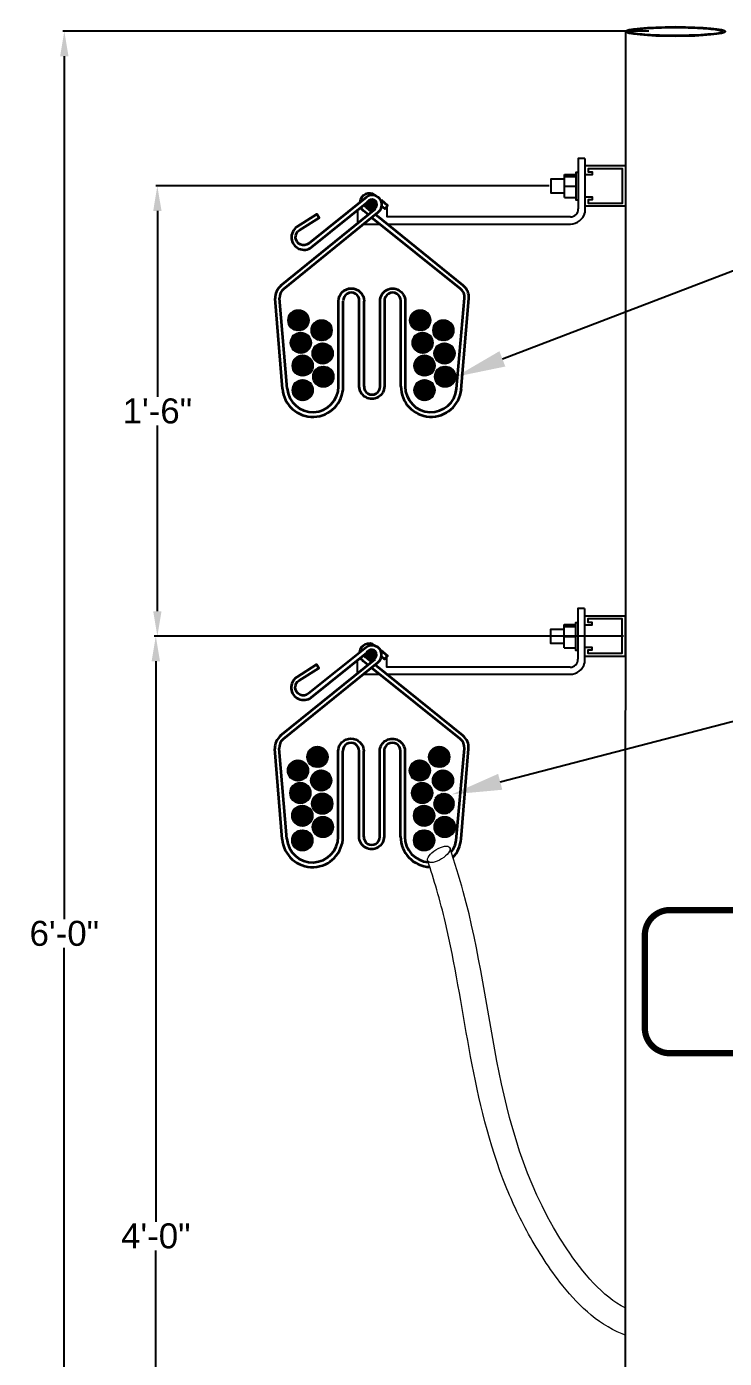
# Model space of a CAD drawing. Header units: feet. Extents: x -17 to 1389, y -162 to 787.
# Drawn here: x 1211.2 to 1239.1, y 112.7 to 166 of the extents above; entities that cross this region are included whole.
import ezdxf
from ezdxf import colors
from ezdxf.entities.mleader import LeaderData, LeaderLine
from ezdxf.math import Vec2, Vec3

# ---------------------------------------------------------------- set-up
doc = ezdxf.new("R2010")
doc.units = ezdxf.units.FT
doc.header["$MEASUREMENT"] = 0
doc.linetypes.add('PHANTOM', pattern=[2.5, 1.25, -0.25, 0.25, -0.25, 0.25, -0.25])
doc.linetypes.add('PHANTOM2', pattern=[1.25, 0.625, -0.125, 0.125, -0.125, 0.125, -0.125])
for name, color, linetype in [('DC Homerun', 8, 'Continuous'), ('E-DETL-CAB', 1, 'Continuous'), ('E-DETL-LINE', 153, 'PHANTOM'), ('G-ANNO-DIMS', 1, 'Continuous'), ('G-ANNO-TEXT', 1, 'Continuous'), ('PDF2_Geometry', 7, 'Continuous'), ('S-BEAM', 7, 'Continuous'), ('S-STEL-ANGL', 3, 'Continuous'), ('XREF', 7, 'Continuous')]:
    doc.layers.add(name, color=color, linetype=linetype)
doc.styles.add('NEI-A', font='arial.ttf')
doc.dimstyles.new('NEI-A', dxfattribs={"dimtxt": 0.1, "dimasz": 0.125, "dimexe": 0.0625, "dimexo": 0.0625, "dimgap": 0.0625, "dimtad": 0, "dimtih": 1, "dimtoh": 1, "dimdec": 4, "dimzin": 3, "dimdsep": 46, "dimlunit": 4, "dimtxsty": 'NEI-A', "dimcen": 0, "dimadec": 0, "dimazin": 0, "dimtfac": 0.75, "dimtdec": 4, "dimtofl": 0, "dimtmove": 0, "dimatfit": 3, "dimfxl": 1, "dimfrac": 1, "dimtolj": 1, "dimtzin": 0, "dimarcsym": 0})

# ---------------------------------------------------------------- blocks, each defined once
blk = doc.blocks.new('CAB 9000 HANGER')
at = {"layer": 'E-DETL-CAB', "lineweight": 35}
for points in [[(-3.515, -3.08), (0.265, -0.019, 1.000528), (-0.208, 0.586), (-2.513, -1.266, -1.058736), (-2.891, -0.737), (-2.098, -0.246), (-2.192, -0.094), (-2.986, -0.605)], [(-0.132, -0.113), (-0.321, 0.038, -0.113932), (-0.436, 0.185)], [(-3.379, -7.07, 0.958405), (-1.323, -6.992), (-1.323, -3.571, -0.992275), (-0.302, -3.571)], [(-0.302, -6.982, 1.030257), (0.34, -6.992), (0.34, -3.571, -1.0024), (1.342, -3.571), (1.342, -6.992, 0.948405), (3.401, -7.086)], [(-3.567, -7.086, 0.958405), (-1.134, -6.992), (-1.134, -3.571)], [(1.172, -6.992), (1.172, -3.567, 1.014777), (0.51, -3.571), (0.51, -6.982, -1), (-0.491, -6.992), (-0.491, -3.571, 1.044793), (-1.134, -3.567)]]:
    blk.add_lwpolyline(points, format="xyb", dxfattribs=at)
for points in [[(-3.628, -2.948), (0.151, 0.113)], [(-2.4, -1.417), (-0.094, 0.435)], [(0, 0), (-0.208, 0.17)], [(0.208, 0.359), (0.076, 0.472)], [(0.378, 0.472), (0.642, 0.246), (0.529, 0.113), (0.416, 0.208)], [(3.553, -3.08), (0, -0.227)], [(3.666, -2.948), (0.151, -0.113)], [(-3.567, -7.086), (-3.855, -3.477)], [(-3.379, -7.07), (-3.685, -3.458)], [(-0.302, -6.992), (-0.302, -3.571)], [(3.401, -7.086), (3.723, -3.458)], [(3.59, -7.105), (3.893, -3.477)]]:
    blk.add_lwpolyline(points, dxfattribs=at)
at = {"layer": 'E-DETL-CAB', "lineweight": 25}
blk.add_lwpolyline([(0.227, 0.246), (0.208, 0.246)], dxfattribs=at)
at = {"layer": 'E-DETL-CAB', "lineweight": 40}
blk.add_circle((-0.009, 0.274), 0.198, dxfattribs=at)
at = {"layer": 'E-DETL-CAB', "lineweight": 35}
for centre, radius, start, end in [((-0.085, 0.35), 0.387, 54.8108, 174.0289), ((-0.104, 0.35), 0.198, 193.1562, 231.1358), ((0.009, 0.293), 0.198, 308.8531, 128.8477), ((-2.705, -1.02), 0.501, 124.0556, 307.5223), ((-3.211, -3.445), 0.645, 129.5318, 182.8494), ((-3.213, -3.443), 0.472, 129.7123, 181.8322), ((3.297, -3.423), 0.427, 355.4833, 53.357), ((3.28, -3.426), 0.615, 355.2701, 51.127), ((2.384, -6.989), 1.212, 179.6577, 354.5282)]:
    blk.add_arc(centre, radius, start, end, dxfattribs=at)
at = {"layer": 'E-DETL-CAB', "transparency": 33554559}
for points in [[(-0.17, 0.321), (0.189, 0.302), (-0.189, 0.302)], [(0.189, 0.302), (-0.189, 0.302), (0.208, 0.265)], [(-0.189, 0.302), (0.208, 0.265), (-0.189, 0.265)], [(0.208, 0.265), (-0.189, 0.265), (0.189, 0.227)], [(-0.189, 0.265), (0.189, 0.227), (-0.189, 0.227)], [(0.189, 0.227), (-0.189, 0.227), (0.189, 0.189)], [(-0.189, 0.227), (0.189, 0.189), (-0.17, 0.189)], [(-0.151, 0.359), (0.189, 0.321), (-0.17, 0.321)], [(0.189, 0.321), (-0.17, 0.321), (0.189, 0.302)], [(0.189, 0.189), (-0.17, 0.189), (0.17, 0.151)], [(-0.17, 0.189), (0.17, 0.151), (-0.151, 0.151)], [(-0.132, 0.397), (0.17, 0.359), (-0.151, 0.359)], [(0.17, 0.359), (-0.151, 0.359), (0.189, 0.321)], [(0.17, 0.151), (-0.151, 0.151), (0.151, 0.132)], [(-0.151, 0.151), (0.151, 0.132), (-0.132, 0.132)], [(-0.113, 0.416), (0.151, 0.397), (-0.132, 0.397)], [(0.151, 0.397), (-0.132, 0.397), (0.17, 0.359)], [(0.151, 0.132), (-0.132, 0.132), (0.113, 0.094)], [(-0.132, 0.132), (0.113, 0.094), (-0.113, 0.094)], [(-0.076, 0.435), (0.113, 0.416), (-0.113, 0.416)], [(0.113, 0.416), (-0.113, 0.416), (0.151, 0.397)], [(0.113, 0.094), (-0.113, 0.094), (0.094, 0.076)], [(-0.113, 0.094), (0.094, 0.076), (-0.076, 0.076)], [(-0.038, 0.435), (0.094, 0.435), (-0.076, 0.435)], [(0.094, 0.435), (-0.076, 0.435), (0.113, 0.416)], [(0.094, 0.076), (-0.076, 0.076), (0.057, 0.076)], [(-0.076, 0.076), (0.057, 0.076), (-0.038, 0.076)], [(-0.019, 0.454), (0.057, 0.435), (-0.038, 0.435)], [(0.057, 0.435), (-0.038, 0.435), (0.094, 0.435)], [(0.057, 0.076), (-0.038, 0.076), (0.019, 0.057)], [(-0.038, 0.076), (0.019, 0.057), (-0.019, 0.057)], [(0.019, 0.454), (-0.019, 0.454), (0.057, 0.435)]]:
    blk.add_solid(points, dxfattribs=at)
blk = doc.blocks.new('*D24')
at = {"layer": 'Defpoints', "color": 0, "transparency": 16777216}
for p in [(1216.333, 141.611), (1232.126, 141.611), (1235.044, 93.615)]:
    blk.add_point(p, dxfattribs=at)
at = {"layer": 'G-ANNO-DIMS', "color": 0, "lineweight": -2, "transparency": 16777216}
for p, q in [((1232.063, 141.611), (1216.27, 141.611)), ((1216.333, 140.611), (1216.333, 118.186)), ((1216.333, 94.615), (1216.333, 117.04)), ((1234.981, 93.615), (1216.27, 93.615))]:
    blk.add_line(p, q, dxfattribs=at)
at = {"layer": 'G-ANNO-DIMS', "color": 0, "transparency": 16777216}
for points in [[(1216.166, 140.611), (1216.499, 140.611), (1216.333, 141.611)], [(1216.166, 94.615), (1216.499, 94.615), (1216.333, 93.615)]]:
    blk.add_solid(points, dxfattribs=at)
at = {"layer": 'G-ANNO-DIMS', "color": 0, "transparency": 16777216, "insert": (1216.333, 117.613), "char_height": 1, "attachment_point": 5, "style": 'NEI-A'}
blk.add_mtext('\\A1;4\'-0"', dxfattribs=at)
blk = doc.blocks.new('*D17')
at = {"layer": 'Defpoints', "color": 0, "transparency": 16777216}
for p in [(1216.395, 159.624), (1232.138, 159.624), (1235.106, 141.611)]:
    blk.add_point(p, dxfattribs=at)
at = {"layer": 'G-ANNO-DIMS', "color": 0, "lineweight": -2, "transparency": 16777216}
for p, q in [((1232.075, 159.624), (1216.333, 159.624)), ((1216.395, 158.624), (1216.395, 151.191)), ((1216.395, 142.611), (1216.395, 150.045)), ((1235.044, 141.611), (1216.333, 141.611))]:
    blk.add_line(p, q, dxfattribs=at)
at = {"layer": 'G-ANNO-DIMS', "color": 0, "transparency": 16777216}
for points in [[(1216.229, 158.624), (1216.562, 158.624), (1216.395, 159.624)], [(1216.229, 142.611), (1216.562, 142.611), (1216.395, 141.611)]]:
    blk.add_solid(points, dxfattribs=at)
at = {"layer": 'G-ANNO-DIMS', "color": 0, "transparency": 16777216, "insert": (1216.395, 150.618), "char_height": 1, "attachment_point": 5, "style": 'NEI-A'}
blk.add_mtext('\\A1;1\'-6"', dxfattribs=at)
blk = doc.blocks.new('*D18')
at = {"layer": 'Defpoints', "color": 0, "transparency": 16777216}
for p in [(1212.672, 165.817), (1236.128, 165.817), (1231.383, 93.615)]:
    blk.add_point(p, dxfattribs=at)
at = {"layer": 'G-ANNO-DIMS', "color": 0, "lineweight": -2, "transparency": 16777216}
for p, q in [((1236.065, 165.817), (1212.609, 165.817)), ((1212.672, 164.817), (1212.672, 130.289)), ((1212.672, 94.615), (1212.672, 129.143)), ((1231.32, 93.615), (1212.609, 93.615))]:
    blk.add_line(p, q, dxfattribs=at)
at = {"layer": 'G-ANNO-DIMS', "color": 0, "transparency": 16777216}
for points in [[(1212.505, 164.817), (1212.839, 164.817), (1212.672, 165.817)], [(1212.505, 94.615), (1212.839, 94.615), (1212.672, 93.615)]]:
    blk.add_solid(points, dxfattribs=at)
at = {"layer": 'G-ANNO-DIMS', "color": 0, "transparency": 16777216, "insert": (1212.672, 129.716), "char_height": 1, "attachment_point": 5, "style": 'NEI-A'}
blk.add_mtext('\\A1;6\'-0"', dxfattribs=at)

msp = doc.modelspace()

# ---------------------------------------------------------------- hatches: boundary and pattern name
at = {"layer": 'DC Homerun', "lineweight": 20}
h = msp.add_hatch(dxfattribs=at)
h.set_pattern_fill('ANSI31', color=256, scale=0.225)
h.set_pattern_definition([(45, (1136.49407, 191.156582), (-0.019887378, 0.019887378), [])])
h.paths.add_polyline_path([(1221.61501, 154.25031, 1), (1222.46257, 154.25031, 1)])
h = msp.add_hatch(dxfattribs=at)
h.set_pattern_fill('ANSI31', color=256, scale=0.225)
h.set_pattern_definition([(45, (1141.367072, 191.156582), (-0.019887378, 0.019887378), [])])
h.paths.add_polyline_path([(1226.48801, 154.25031, 1), (1227.33557, 154.25031, 1)])
h = msp.add_hatch(dxfattribs=at)
h.set_pattern_fill('ANSI31', color=256, scale=0.225)
h.set_pattern_definition([(45, (1137.421868, 190.756918), (-0.019887378, 0.019887378), [])])
h.paths.add_polyline_path([(1222.54281, 153.85065, 1), (1223.39037, 153.85065, 1)])
h = msp.add_hatch(dxfattribs=at)
h.set_pattern_fill('ANSI31', color=256, scale=0.225)
h.set_pattern_definition([(45, (1142.29487, 190.756918), (-0.019887378, 0.019887378), [])])
h.paths.add_polyline_path([(1227.41581, 153.85065, 1), (1228.26337, 153.85065, 1)])
h = msp.add_hatch(dxfattribs=at)
h.set_pattern_fill('ANSI31', color=256, scale=0.225)
h.set_pattern_definition([(45, (1136.589646, 190.255724), (-0.019887378, 0.019887378), [])])
h.paths.add_polyline_path([(1221.71059, 153.34945, 1), (1222.55815, 153.34945, 1)])
h = msp.add_hatch(dxfattribs=at)
h.set_pattern_fill('ANSI31', color=256, scale=0.225)
h.set_pattern_definition([(45, (1141.462647, 190.255724), (-0.019887378, 0.019887378), [])])
h.paths.add_polyline_path([(1226.58359, 153.34945, 1), (1227.43115, 153.34945, 1)])
h = msp.add_hatch(dxfattribs=at)
h.set_pattern_fill('ANSI31', color=256, scale=0.225)
h.set_pattern_definition([(45, (1137.464547, 189.829176), (-0.019887378, 0.019887378), [])])
h.paths.add_polyline_path([(1222.58549, 152.92291, 1), (1223.43305, 152.92291, 1)])
h = msp.add_hatch(dxfattribs=at)
h.set_pattern_fill('ANSI31', color=256, scale=0.225)
h.set_pattern_definition([(45, (1142.337548, 189.829176), (-0.019887378, 0.019887378), [])])
h.paths.add_polyline_path([(1227.45849, 152.92291, 1), (1228.30605, 152.92291, 1)])
h = msp.add_hatch(dxfattribs=at)
h.set_pattern_fill('ANSI31', color=256, scale=0.225)
h.set_pattern_definition([(45, (1136.66623, 189.345433), (-0.019887378, 0.019887378), [])])
h.paths.add_polyline_path([(1221.78717, 152.43916, 1), (1222.63473, 152.43916, 1)])
h = msp.add_hatch(dxfattribs=at)
h.set_pattern_fill('ANSI31', color=256, scale=0.225)
h.set_pattern_definition([(45, (1137.48961, 188.89814), (-0.019887378, 0.019887378), [])])
h.paths.add_polyline_path([(1222.61055, 151.99187, 1), (1223.45811, 151.99187, 1)])
h = msp.add_hatch(dxfattribs=at)
h.set_pattern_fill('ANSI31', color=256, scale=0.225)
h.set_pattern_definition([(45, (1141.53923, 189.345433), (-0.019887378, 0.019887378), [])])
h.paths.add_polyline_path([(1226.66017, 152.43916, 1), (1227.50773, 152.43916, 1)])
h = msp.add_hatch(dxfattribs=at)
h.set_pattern_fill('ANSI31', color=256, scale=0.225)
h.set_pattern_definition([(45, (1142.36261, 188.89814), (-0.019887378, 0.019887378), [])])
h.paths.add_polyline_path([(1227.48355, 151.99187, 1), (1228.33111, 151.99187, 1)])
h = msp.add_hatch(dxfattribs=at)
h.set_pattern_fill('ANSI31', color=256, scale=0.225)
h.set_pattern_definition([(45, (1136.66623, 188.361399), (-0.019887378, 0.019887378), [])])
h.paths.add_polyline_path([(1221.78717, 151.45513, 1), (1222.63473, 151.45513, 1)])
h = msp.add_hatch(dxfattribs=at)
h.set_pattern_fill('ANSI31', color=256, scale=0.225)
h.set_pattern_definition([(45, (1141.53923, 188.361399), (-0.019887378, 0.019887378), [])])
h.paths.add_polyline_path([(1226.66017, 151.45513, 1), (1227.50773, 151.45513, 1)])
h = msp.add_hatch(dxfattribs=at)
h.set_pattern_fill('ANSI31', color=256, scale=0.225)
h.set_pattern_definition([(45, (1137.255448, 173.68746), (-0.019887378, 0.019887378), [])])
h.paths.add_polyline_path([(1222.37639, 136.78119, 1), (1223.22395, 136.78119, 1)])
h = msp.add_hatch(dxfattribs=at)
h.set_pattern_fill('ANSI31', color=256, scale=0.225)
h.set_pattern_definition([(45, (1142.12845, 173.68746), (-0.019887378, 0.019887378), [])])
h.paths.add_polyline_path([(1227.24939, 136.78119, 1), (1228.09695, 136.78119, 1)])
h = msp.add_hatch(dxfattribs=at)
h.set_pattern_fill('ANSI31', color=256, scale=0.225)
h.set_pattern_definition([(45, (1136.477024, 173.143385), (-0.019887378, 0.019887378), [])])
h.paths.add_polyline_path([(1221.59797, 136.23711, 1), (1222.44553, 136.23711, 1)])
h = msp.add_hatch(dxfattribs=at)
h.set_pattern_fill('ANSI31', color=256, scale=0.225)
h.set_pattern_definition([(45, (1141.350025, 173.143385), (-0.019887378, 0.019887378), [])])
h.paths.add_polyline_path([(1226.47097, 136.23711, 1), (1227.31853, 136.23711, 1)])
h = msp.add_hatch(dxfattribs=at)
h.set_pattern_fill('ANSI31', color=256, scale=0.225)
h.set_pattern_definition([(45, (1137.40482, 172.74372), (-0.019887378, 0.019887378), [])])
h.paths.add_polyline_path([(1222.52576, 135.83745, 1), (1223.37332, 135.83745, 1)])
h = msp.add_hatch(dxfattribs=at)
h.set_pattern_fill('ANSI31', color=256, scale=0.225)
h.set_pattern_definition([(45, (1142.277822, 172.74372), (-0.019887378, 0.019887378), [])])
h.paths.add_polyline_path([(1227.39876, 135.83745, 1), (1228.24632, 135.83745, 1)])
h = msp.add_hatch(dxfattribs=at)
h.set_pattern_fill('ANSI31', color=256, scale=0.225)
h.set_pattern_definition([(45, (1136.5726, 172.242527), (-0.019887378, 0.019887378), [])])
h.paths.add_polyline_path([(1221.69354, 135.33626, 1), (1222.5411, 135.33626, 1)])
h = msp.add_hatch(dxfattribs=at)
h.set_pattern_fill('ANSI31', color=256, scale=0.225)
h.set_pattern_definition([(45, (1141.4456, 172.242527), (-0.019887378, 0.019887378), [])])
h.paths.add_polyline_path([(1226.56654, 135.33626, 1), (1227.4141, 135.33626, 1)])
h = msp.add_hatch(dxfattribs=at)
h.set_pattern_fill('ANSI31', color=256, scale=0.225)
h.set_pattern_definition([(45, (1136.649183, 171.332236), (-0.019887378, 0.019887378), [])])
h.paths.add_polyline_path([(1221.77013, 134.42597, 1), (1222.61769, 134.42597, 1)])
h = msp.add_hatch(dxfattribs=at)
h.set_pattern_fill('ANSI31', color=256, scale=0.225)
h.set_pattern_definition([(45, (1137.4475, 171.81598), (-0.019887378, 0.019887378), [])])
h.paths.add_polyline_path([(1222.56844, 134.90971, 1), (1223.416, 134.90971, 1)])
h = msp.add_hatch(dxfattribs=at)
h.set_pattern_fill('ANSI31', color=256, scale=0.225)
h.set_pattern_definition([(45, (1141.522184, 171.332236), (-0.019887378, 0.019887378), [])])
h.paths.add_polyline_path([(1226.64313, 134.42597, 1), (1227.49069, 134.42597, 1)])
h = msp.add_hatch(dxfattribs=at)
h.set_pattern_fill('ANSI31', color=256, scale=0.225)
h.set_pattern_definition([(45, (1142.3205, 171.81598), (-0.019887378, 0.019887378), [])])
h.paths.add_polyline_path([(1227.44144, 134.90971, 1), (1228.289, 134.90971, 1)])
h = msp.add_hatch(dxfattribs=at)
h.set_pattern_fill('ANSI31', color=256, scale=0.225)
h.set_pattern_definition([(45, (1137.472562, 170.884942), (-0.019887378, 0.019887378), [])])
h.paths.add_polyline_path([(1222.5935, 133.97867, 1), (1223.44107, 133.97867, 1)])
h = msp.add_hatch(dxfattribs=at)
h.set_pattern_fill('ANSI31', color=256, scale=0.225)
h.set_pattern_definition([(45, (1142.345563, 170.884942), (-0.019887378, 0.019887378), [])])
h.paths.add_polyline_path([(1227.46651, 133.97867, 1), (1228.31407, 133.97867, 1)])
h = msp.add_hatch(dxfattribs=at)
h.set_pattern_fill('ANSI31', color=256, scale=0.225)
h.set_pattern_definition([(45, (1136.649183, 170.3482), (-0.019887378, 0.019887378), [])])
h.paths.add_polyline_path([(1221.77013, 133.44193, 1), (1222.61769, 133.44193, 1)])
h = msp.add_hatch(dxfattribs=at)
h.set_pattern_fill('ANSI31', color=256, scale=0.225)
h.set_pattern_definition([(45, (1141.522184, 170.3482), (-0.019887378, 0.019887378), [])])
h.paths.add_polyline_path([(1226.64313, 133.44193, 1), (1227.49069, 133.44193, 1)])

# ---------------------------------------------------------------- linework, layer by layer
for centre in [(1222.03879, 154.25031), (1226.91179, 154.25031), (1222.96659, 153.85065), (1227.83959, 153.85065), (1222.13437, 153.34945), (1227.00737, 153.34945), (1223.00927, 152.92291), (1227.88227, 152.92291), (1222.21095, 152.43916), (1223.03433, 151.99187), (1227.08395, 152.43916), (1227.90733, 151.99187), (1222.21095, 151.45513), (1227.08395, 151.45513), (1222.80017, 136.78119), (1227.67317, 136.78119), (1222.02175, 136.23711), (1226.89475, 136.23711), (1222.94954, 135.83745), (1227.82254, 135.83745), (1222.11732, 135.33626), (1226.99032, 135.33626), (1222.19391, 134.42597), (1222.99222, 134.90971), (1227.06691, 134.42597), (1223.01728, 133.97867), (1227.89029, 133.97867), (1222.19391, 133.44193), (1227.06691, 133.44193)]:
    msp.add_circle(centre, 0.42378, dxfattribs=at)
msp.add_ellipse((1227.65482, 132.88354), major_axis=(-0.43471, -0.27126), ratio=0.42199556, dxfattribs=at)
for points, knots in [([(1235.11846, 114.7331), (1234.21456, 115.19245), (1229.71961, 120.53207), (1229.98173, 127.24309), (1228.29044, 132.54825), (1228.10463, 133.12196)], [4.22017975, 4.22017975, 4.22017975, 4.22017975, 7.41625883, 22.29489805, 24.10067288, 24.10067288, 24.10067288, 24.10067288]), ([(1235.11838, 113.64549), (1235.074, 113.66141), (1235.03006, 113.67812), (1234.46364, 113.90559), (1234.00742, 114.21993), (1233.19011, 114.94019), (1232.82729, 115.34896), (1232.24019, 116.10597), (1232.00428, 116.44659), (1231.56704, 117.12693), (1231.36507, 117.46969), (1230.80431, 118.50373), (1230.49079, 119.20068), (1229.55982, 121.63931), (1229.18189, 123.39204), (1228.55527, 126.8315), (1228.30568, 128.51985), (1227.81718, 130.59079), (1227.70236, 131.02872), (1227.46085, 131.85263), (1227.33867, 132.2392), (1227.2126, 132.63029)], [3.82819571, 3.82819571, 3.82819571, 3.82819571, 3.93933674, 3.93933674, 5.27579901, 5.27579901, 6.61226128, 6.61226128, 7.66098432, 7.66098432, 8.70970736, 8.70970736, 10.80715343, 10.80715343, 16.02112765, 16.02112765, 21.23510187, 21.23510187, 22.6649671, 22.6649671, 23.90674764, 23.90674764, 23.90674764, 23.90674764])]:
    msp.add_open_spline(points, degree=3, knots=knots, dxfattribs=at)
at = {"layer": 'E-DETL-CAB', "lineweight": 35}
for points in [[(1221.43977, 137.49927), (1225.21906, 140.56049, 1.0005278), (1224.74665, 141.16518), (1222.44128, 139.31332, -1.05873614), (1222.06336, 139.84243), (1222.85701, 140.33373), (1222.76252, 140.4849), (1221.96887, 139.9747)], [(1224.82224, 140.46601), (1224.63327, 140.61718, -0.11393185), (1224.51879, 140.76442)], [(1221.57576, 133.50978, 0.95840487), (1223.63176, 133.58771), (1223.63176, 137.00796, -0.99227527), (1224.65217, 137.00796)], [(1224.65217, 133.59715, 1.03025722), (1225.29465, 133.58771), (1225.29465, 137.00796, -1.00239996), (1226.29616, 137.00796), (1226.29616, 133.58771, 0.38527374), (1227.23295, 132.56709, 0.38527374)], [(1221.38748, 133.49375, 0.95840502), (1223.82072, 133.58771), (1223.82072, 137.00796)], [(1226.12609, 133.58771), (1226.12605, 137.01256, 1.01477672), (1225.46471, 137.00796), (1225.46471, 133.59715, -1.0000002), (1224.4632, 133.58771), (1224.4632, 137.00796, 1.04479279), (1223.82072, 137.01256)]]:
    msp.add_lwpolyline(points, format="xyb", dxfattribs=at)
for points in [[(1221.3264, 137.63154), (1225.10568, 140.69276)], [(1222.55466, 139.16215), (1224.86003, 141.014)], [(1224.95451, 140.57939), (1224.74665, 140.74945)], [(1225.16237, 140.93842), (1225.0301, 141.0518)], [(1225.33244, 141.0518), (1225.59699, 140.82504), (1225.48361, 140.69276), (1225.37023, 140.78725)], [(1228.50704, 137.49927), (1224.95451, 140.35263)], [(1228.62042, 137.63154), (1225.10568, 140.46601)], [(1221.38748, 133.49375), (1221.09964, 137.10244)], [(1221.57576, 133.50978), (1221.26971, 137.12134)], [(1224.65217, 133.58771), (1224.65217, 137.00796)], [(1228.35143, 133.44313), (1228.67711, 137.12134)], [(1228.54732, 133.50419), (1228.84717, 137.10244)]]:
    msp.add_lwpolyline(points, dxfattribs=at)
at = {"layer": 'E-DETL-CAB', "lineweight": 25}
msp.add_lwpolyline([(1225.18127, 140.82504), (1225.16237, 140.82504)], dxfattribs=at)
at = {"layer": 'E-DETL-CAB', "lineweight": 40}
msp.add_circle((1224.94506, 140.85338), 0.19841, dxfattribs=at)
at = {"layer": 'E-DETL-CAB', "lineweight": 35}
for centre, radius, start, end in [((1224.86948, 140.92897), 0.38738, 54.81085, 174.028907), ((1224.85058, 140.92897), 0.19841, 193.156153, 231.135785), ((1224.96396, 140.87228), 0.19841, 308.853133, 128.847711), ((1222.24947, 139.55956), 0.50107, 124.055602, 307.522345), ((1221.74365, 137.1345), 0.64481, 129.531802, 182.849381), ((1221.74115, 137.13642), 0.47168, 129.712295, 181.832215), ((1228.2519, 137.15626), 0.42749, 355.483298, 53.357028), ((1228.23475, 137.15311), 0.61452, 355.270141, 51.12704), ((1227.33821, 133.58991), 1.21214, 179.65768, 267.878228), ((1227.34999, 133.58991), 1.01214, 322.472447, 351.6613), ((1227.33821, 133.58991), 1.21214, 316.769687, 355.944514)]:
    msp.add_arc(centre, radius, start, end, dxfattribs=at)
at = {"layer": 'E-DETL-CAB', "transparency": 33554559}
for points in [[(1224.78444, 140.90063), (1225.14347, 140.88173), (1224.76555, 140.88173)], [(1225.14347, 140.88173), (1224.76555, 140.88173), (1225.16237, 140.84394)], [(1224.76555, 140.88173), (1225.16237, 140.84394), (1224.76555, 140.84394)], [(1225.16237, 140.84394), (1224.76555, 140.84394), (1225.14347, 140.80614)], [(1224.76555, 140.84394), (1225.14347, 140.80614), (1224.76555, 140.80614)], [(1225.14347, 140.80614), (1224.76555, 140.80614), (1225.14347, 140.76835)], [(1224.76555, 140.80614), (1225.14347, 140.76835), (1224.78444, 140.76835)], [(1224.80334, 140.93842), (1225.14347, 140.90063), (1224.78444, 140.90063)], [(1225.14347, 140.90063), (1224.78444, 140.90063), (1225.14347, 140.88173)], [(1225.14347, 140.76835), (1224.78444, 140.76835), (1225.12458, 140.73056)], [(1224.78444, 140.76835), (1225.12458, 140.73056), (1224.80334, 140.73056)], [(1224.82224, 140.97621), (1225.12458, 140.93842), (1224.80334, 140.93842)], [(1225.12458, 140.93842), (1224.80334, 140.93842), (1225.14347, 140.90063)], [(1225.12458, 140.73056), (1224.80334, 140.73056), (1225.10568, 140.71166)], [(1224.80334, 140.73056), (1225.10568, 140.71166), (1224.82224, 140.71166)], [(1224.84113, 140.99511), (1225.10568, 140.97621), (1224.82224, 140.97621)], [(1225.10568, 140.97621), (1224.82224, 140.97621), (1225.12458, 140.93842)], [(1225.10568, 140.71166), (1224.82224, 140.71166), (1225.06789, 140.67387)], [(1224.82224, 140.71166), (1225.06789, 140.67387), (1224.84113, 140.67387)], [(1224.87892, 141.014), (1225.06789, 140.99511), (1224.84113, 140.99511)], [(1225.06789, 140.99511), (1224.84113, 140.99511), (1225.10568, 140.97621)], [(1225.06789, 140.67387), (1224.84113, 140.67387), (1225.04899, 140.65497)], [(1224.84113, 140.67387), (1225.04899, 140.65497), (1224.87892, 140.65497)], [(1224.91672, 141.014), (1225.04899, 141.014), (1224.87892, 141.014)], [(1225.04899, 141.014), (1224.87892, 141.014), (1225.06789, 140.99511)], [(1224.93561, 141.0329), (1225.0112, 141.014), (1224.91672, 141.014)], [(1225.0112, 141.014), (1224.91672, 141.014), (1225.04899, 141.014)], [(1224.97341, 141.0329), (1224.93561, 141.0329), (1225.0112, 141.014)], [(1225.04899, 140.65497), (1224.87892, 140.65497), (1225.0112, 140.65497)], [(1224.87892, 140.65497), (1225.0112, 140.65497), (1224.91672, 140.65497)], [(1225.0112, 140.65497), (1224.91672, 140.65497), (1224.97341, 140.63608)], [(1224.91672, 140.65497), (1224.97341, 140.63608), (1224.93561, 140.63608)]]:
    msp.add_solid(points, dxfattribs=at)
at = {"layer": 'E-DETL-LINE', "linetype": 'PHANTOM2', "ltscale": 0.5, "const_width": 0.25}
msp.add_lwpolyline([(1236.8991, 124.9258, -0.41421356), (1235.8991, 125.9258), (1235.8991, 129.65377, -0.41421356), (1236.8991, 130.65377), (1245.20637, 130.65377, -0.41421356), (1246.20637, 129.65377), (1246.20637, 125.9258, -0.41421356), (1245.20637, 124.9258)], format="xyb", close=True, dxfattribs=at)
at = {"layer": 'PDF2_Geometry', "lineweight": 25}
for points in [[(1233.49823, 160.72974), (1233.23368, 160.72974), (1233.23368, 158.70782)], [(1233.49823, 160.72974), (1233.49823, 158.54691)], [(1232.68568, 159.89829), (1232.13769, 159.89829), (1232.13769, 159.3503), (1232.68568, 159.3503)], [(1232.68568, 160.08726), (1233.1392, 160.08726)], [(1232.68568, 159.16133), (1232.68568, 160.08726)], [(1233.1392, 159.99278), (1232.68568, 159.99278)], [(1233.23368, 160.16284), (1233.1392, 160.16284), (1233.1392, 159.06685), (1233.23368, 159.06685)], [(1232.68568, 159.61485), (1233.1392, 159.61485)], [(1224.77773, 158.83821), (1224.70215, 158.83821)], [(1232.9221, 158.3847), (1225.59028, 158.3847), (1225.59028, 158.81932)], [(1232.68568, 159.16133), (1233.1392, 159.16133)], [(1224.3998, 158.64925), (1224.3998, 158.12015)], [(1224.66435, 158.10125), (1225.28794, 158.10125)], [(1225.57138, 158.10125), (1232.9221, 158.10125)], [(1233.48604, 142.71656), (1233.22149, 142.71656), (1233.22149, 140.69464)], [(1233.48604, 142.71656), (1233.48604, 140.53373)], [(1232.6735, 141.88512), (1232.1255, 141.88512), (1232.1255, 141.33712), (1232.6735, 141.33712)], [(1232.6735, 142.07408), (1233.12701, 142.07408)], [(1232.6735, 141.14816), (1232.6735, 142.07408)], [(1233.12701, 141.9796), (1232.6735, 141.9796)], [(1233.22149, 142.14967), (1233.12701, 142.14967), (1233.12701, 141.05368), (1233.22149, 141.05368)], [(1232.6735, 141.60167), (1233.12701, 141.60167)], [(1224.76555, 140.82504), (1224.68996, 140.82504)], [(1232.90991, 140.37153), (1225.57809, 140.37153), (1225.57809, 140.80614)], [(1232.6735, 141.14816), (1233.12701, 141.14816)], [(1224.38762, 140.63608), (1224.38762, 140.10698)], [(1224.65217, 140.08808), (1225.27575, 140.08808)], [(1225.5592, 140.08808), (1232.90991, 140.08808)]]:
    msp.add_lwpolyline(points, dxfattribs=at)
for centre, radius, start, end in [((1232.92209, 158.69649), 0.31179, 270.000051, 2.081849), ((1232.9221, 158.69649), 0.59524, 269.999993, 345.445618), ((1232.90991, 140.68332), 0.31179, 270.000051, 2.081849), ((1232.90991, 140.68332), 0.59524, 269.999993, 345.445618)]:
    msp.add_arc(centre, radius, start, end, dxfattribs=at)
at = {"layer": 'S-BEAM'}
msp.add_line((1235.12209, 165.80997), (1235.11608, 81.24192), dxfattribs=at)
at = {"layer": 'S-STEL-ANGL', "flags": 128}
for points in [[(1235.13057, 158.81648), (1233.50557, 158.81648), (1233.50557, 159.19148), (1233.78682, 159.19148), (1233.78682, 159.06648), (1233.63057, 159.06648), (1233.63057, 158.94148), (1235.00557, 158.94148), (1235.00557, 160.31648), (1233.63057, 160.31648), (1233.63057, 160.19148), (1233.78682, 160.19148), (1233.78682, 160.06648), (1233.50557, 160.06648), (1233.50557, 160.44148), (1235.13057, 160.44148), (1235.13057, 158.81648)], [(1235.11838, 140.80331), (1233.49338, 140.80331), (1233.49338, 141.17831), (1233.77463, 141.17831), (1233.77463, 141.05331), (1233.61838, 141.05331), (1233.61838, 140.92831), (1234.99338, 140.92831), (1234.99338, 142.30331), (1233.61838, 142.30331), (1233.61838, 142.17831), (1233.77463, 142.17831), (1233.77463, 142.05331), (1233.49338, 142.05331), (1233.49338, 142.42831), (1235.11838, 142.42831), (1235.11838, 140.80331)]]:
    msp.add_lwpolyline(points, dxfattribs=at)
at = {"layer": 'XREF'}
msp.add_ellipse((1237.12091, 165.80333), major_axis=(-1.99997, 0), ratio=0.09791525, dxfattribs=at)
for points, knots in [([(1239.04533, 165.80333), (1239.00911, 165.81787), (1238.94508, 165.83432), (1238.7743, 165.86436), (1238.66704, 165.87842), (1238.29288, 165.91569), (1237.97269, 165.93389), (1237.28129, 165.95164), (1236.91093, 165.9512), (1236.12776, 165.92906), (1235.73486, 165.90117), (1235.34393, 165.84536), (1235.24526, 165.82291), (1235.19649, 165.80333)], [3.38081272, 3.38081272, 3.38081272, 3.38081272, 3.64958521, 3.64958521, 3.91835769, 3.91835769, 4.45590266, 4.45590266, 4.99344764, 4.99344764, 5.68201522, 5.68201522, 6.04396524, 6.04396524, 6.04396524, 6.04396524]), ([(1235.19649, 165.80333), (1235.2327, 165.78879), (1235.29673, 165.77233), (1235.46751, 165.7423), (1235.57477, 165.72824), (1235.94894, 165.69096), (1236.26912, 165.67277), (1236.96053, 165.65501), (1237.33089, 165.65546), (1238.11406, 165.6776), (1238.50696, 165.70548), (1238.89788, 165.76129), (1238.99656, 165.78375), (1239.04533, 165.80333)], [0.23922007, 0.23922007, 0.23922007, 0.23922007, 0.50799255, 0.50799255, 0.77676504, 0.77676504, 1.31431001, 1.31431001, 1.85185498, 1.85185498, 2.54042257, 2.54042257, 2.90237259, 2.90237259, 2.90237259, 2.90237259])]:
    msp.add_open_spline(points, degree=3, knots=knots, dxfattribs=at)

# ---------------------------------------------------------------- block references
at = {"layer": 'E-DETL-CAB'}
msp.add_blockref('CAB 9000 HANGER', (1224.9667, 158.59256), dxfattribs=at)

# ---------------------------------------------------------------- dimensions: what is measured, and where the dimension line sits
at = {"layer": 'G-ANNO-DIMS'}
for base, p1, p2, picture, middle in [((1212.67194, 165.81719), (1231.38278, 93.61485), (1236.12776, 165.81719), '*D18', (1212.67194, 129.71602)), ((1216.39528, 159.6243), (1235.10612, 141.61112), (1232.13769, 159.6243), '*D17', (1216.39528, 150.61771)), ((1216.33278, 141.61112), (1235.04362, 93.61485), (1232.1255, 141.61112), '*D24', (1216.33278, 117.61298))]:
    dim = msp.add_linear_dim(base=base, p1=p1, p2=p2, angle=90, dimstyle='NEI-A', override={"dimtxt": 1, "dimasz": 1, "dimdec": 0}, dxfattribs=at)
    dim.commit()
    dim.dimension.update_dxf_attribs({"geometry": picture, "text_midpoint": middle})

# ---------------------------------------------------------------- next in the draw order: leaders
at = {"layer": 'G-ANNO-TEXT'}
ml = msp.add_multileader_mtext('Standard', dxfattribs=at)
ml.set_content('\\pxql,t3.00005;UPPER BUNDLE', color=256, style='NEI-A')
ml.set_leader_properties()
ml.build(insert=Vec2(0, 0))
ml.multileader.update_dxf_attribs({"dogleg_length": 3.07146, "arrow_head_size": 2})
ctx = ml.context
ctx.base_point, ctx.char_height, ctx.arrow_head_size, ctx.landing_gap_size, ctx.plane_origin = Vec3(1255.60581, 161.6877), 1, 2, 1.53573, Vec3(1978.90184, -397.49062)
notes = []
notes.append((ctx, [(0, (1, 1, 0), (1253.63839, 161.6877), (1, 0), 1.96742, [(1, [(1228.33111, 151.99187)], 0, [])])]))
ctx.mtext.insert, ctx.mtext.width, ctx.mtext.flow_direction = Vec3(1257.14154, 162.19622), 10.9472319, 5
ctx.mtext.has_bg_fill, ctx.mtext.bg_color, ctx.mtext.bg_scale_factor, ctx.mtext.bg_transparency, ctx.mtext.use_window_bg_color = 1, -1073741824, 1.5, 0, 1
ml = msp.add_multileader_mtext('Standard', dxfattribs=at)
ml.set_content('\\pxql,t3.00005;LOWER BUNDLE', color=256, style='NEI-A')
ml.set_leader_properties()
ml.build(insert=Vec2(0, 0))
ml.multileader.update_dxf_attribs({"dogleg_length": 3.07146, "arrow_head_size": 2})
ctx = ml.context
ctx.base_point, ctx.char_height, ctx.arrow_head_size, ctx.landing_gap_size, ctx.plane_origin = Vec3(1255.46274, 141.57782), 1, 2, 1.53573, Vec3(1979.085, -414.20026)
notes.append((ctx, [(0, (1, 1, 0), (1252.39128, 141.57782), (1, 0), 3.07146, [(1, [(1228.17667, 135.28223)], 0, [])])]))
ctx.mtext.insert, ctx.mtext.width, ctx.mtext.flow_direction = Vec3(1256.99847, 142.08635), 11.4001967, 5
ctx.mtext.has_bg_fill, ctx.mtext.bg_color, ctx.mtext.bg_scale_factor, ctx.mtext.bg_transparency, ctx.mtext.use_window_bg_color = 1, -1073741824, 1.5, 0, 1
for ctx, leaders in notes:
    for number, flags, end, landing, length, lines in leaders:
        leader = LeaderData()
        leader.index, (leader.has_last_leader_line, leader.has_dogleg_vector, leader.attachment_direction) = number, flags
        leader.last_leader_point, leader.dogleg_vector, leader.dogleg_length = Vec3(end), Vec3(landing), length
        for number, points, colour, breaks in lines:
            line = LeaderLine()
            line.index, line.vertices, line.color, line.breaks = number, Vec3.list(points), colors.encode_raw_color(colour), breaks
            leader.lines.append(line)
        ctx.leaders.append(leader)

doc.saveas('drawing.dxf')
